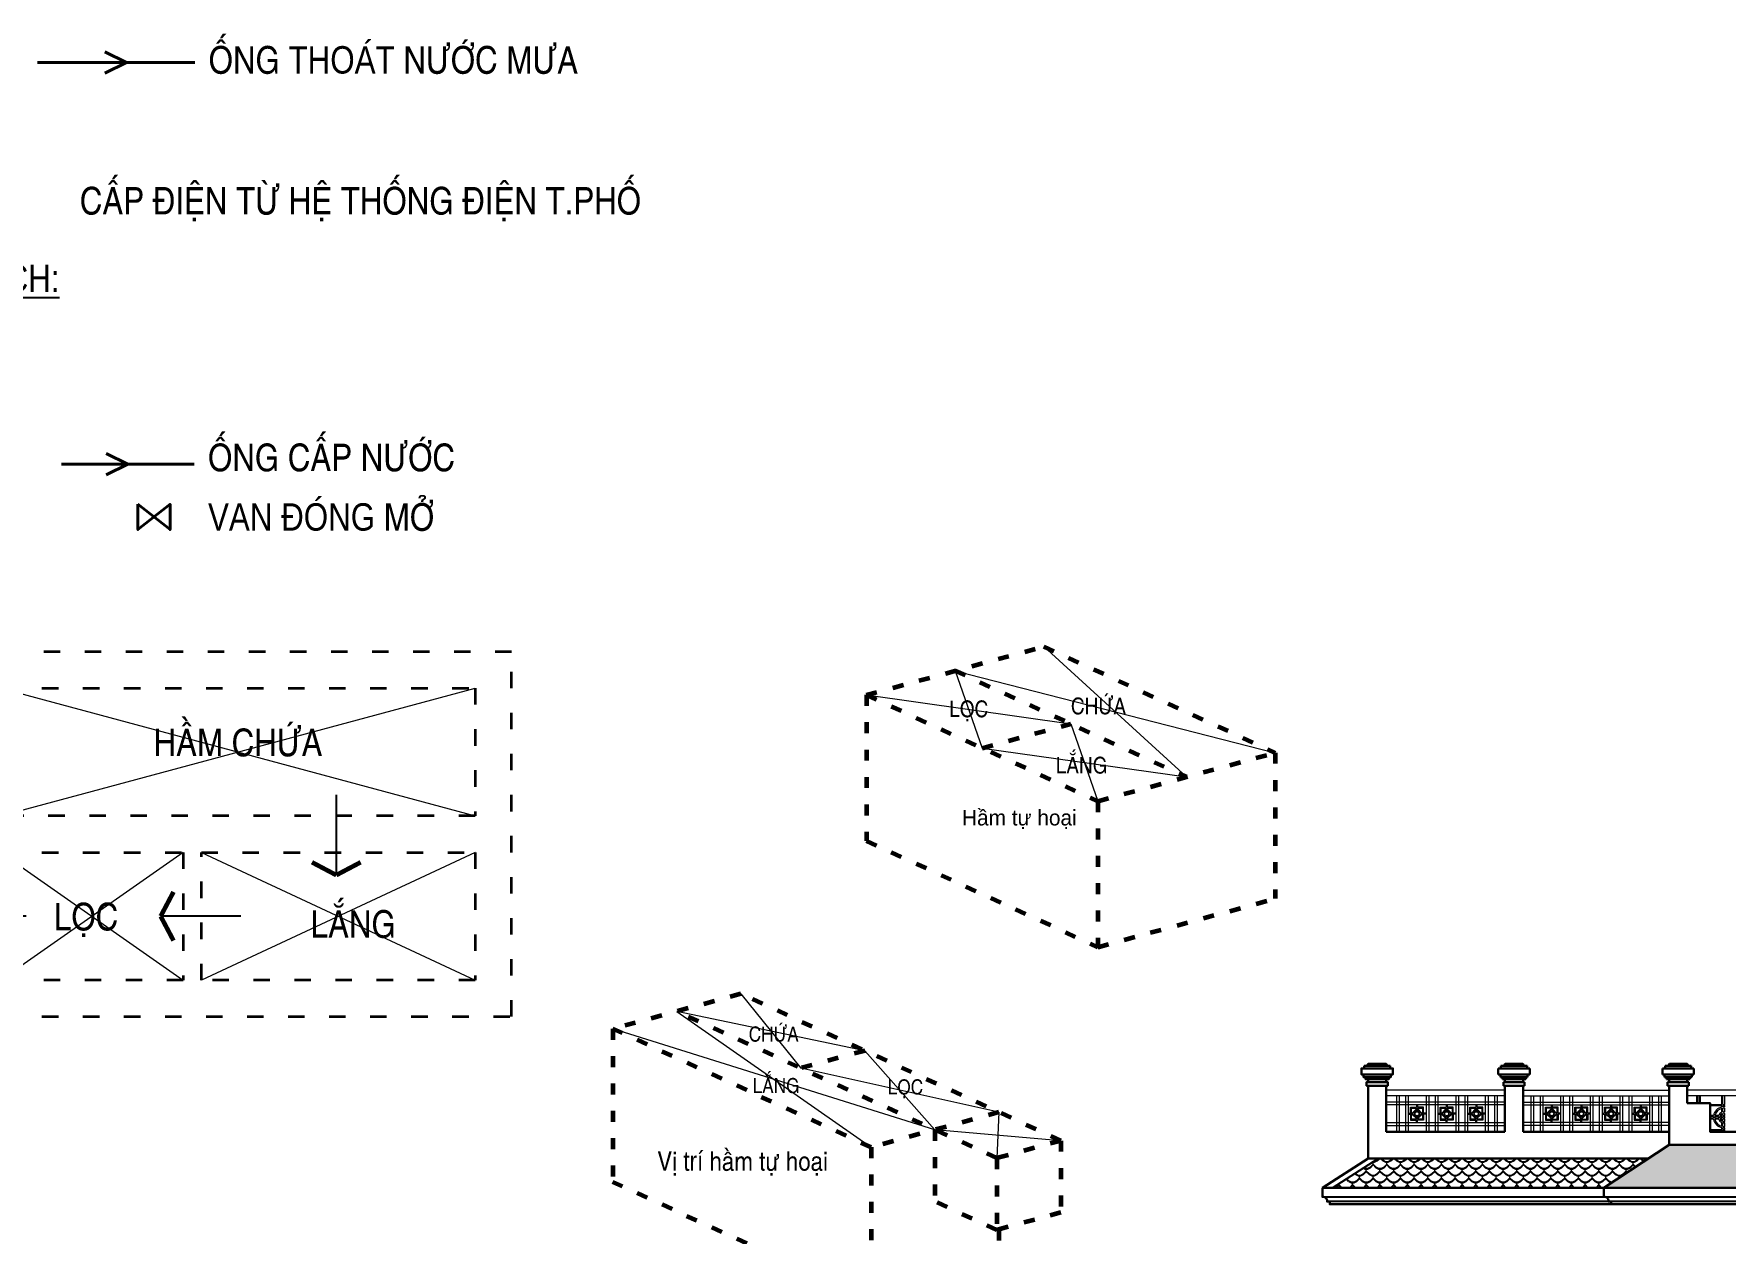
# Model space of a CAD drawing. Header units: millimetres. Extents: x -37049 to 129367, y 25385 to 90033.
# Drawn here: x 49909 to 68455, y 57047 to 70197 of the extents above; entities that cross this region are included whole.
import ezdxf
from ezdxf.enums import TextEntityAlignment as Align

# ---------------------------------------------------------------- set-up
doc = ezdxf.new("R2010")
doc.units = ezdxf.units.MM
doc.header["$MEASUREMENT"] = 0
doc.linetypes.add('ACAD_ISO03W100', pattern=[30, 12, -18])
doc.layers.add('NCHU', color=70, linetype='Continuous')
for name, color, linetype, lineweight in [('Ndnuoc1', 171, 'Continuous', 40), ('NKHUAT1', 54, 'ACAD_ISO03W100', 15), ('NKT1', 1, 'Continuous', 13), ('NMANH1', 45, 'Continuous', 9), ('NMANH3', 25, 'Continuous', 9), ('NNGOI', 20, 'Continuous', 9), ('NSMANH1', 44, 'Continuous', 5), ('NTHAY1', 61, 'Continuous', 25), ('NTHAY2', 51, 'Continuous', 25), ('NTHAY3', 41, 'Continuous', 25), ('NTHAY4', 21, 'Continuous', 25), ('NTHEP', 7, 'Continuous', 20)]:
    doc.layers.add(name, color=color, linetype=linetype, lineweight=lineweight)
doc.styles.add('AVO', font='vhelvcn.ttf')
doc.styles.add('VNI-AVO', font='vavon.ttf', dxfattribs={"height": 180})
pattern_1 = [(360, (4.584, 9.7), (75, 75), [30, -120]), (90, (94.584, 54.7), (-75, 75), [30, -120]), (45, (64.58, 24.7), (8e-12, 150), [42.4263, -63.6396, 42.42645, -63.63968]), (135, (124.58, 24.7), (-150, 8e-12), [42.4263, -63.6396, 42.42645, -63.63968]), (26.56505, (34.584, 9.7), (150, 1e-07), [33.54, -301.8702]), (26.56505, (109.584, 84.7), (150, 1e-07), [33.54, -301.8702]), (333.43495, (124.584, 24.7), (150, -1e-07), [33.54, -301.8702]), (333.43495, (49.584, 99.7), (150, -1e-07), [33.54, -301.8702])]
pattern_2 = [(360, (4.584, -0.3), (75, 75), [30, -120]), (90, (94.584, 44.7), (-75, 75), [30, -120]), (45, (64.58, 14.7), (8e-12, 150), [42.4263, -63.6396, 42.42645, -63.63968]), (135, (124.58, 14.7), (-150, 8e-12), [42.4263, -63.6396, 42.42645, -63.63968]), (26.56505, (34.584, -0.3), (150, 1e-07), [33.54, -301.8702]), (26.56505, (109.584, 74.7), (150, 1e-07), [33.54, -301.8702]), (333.43495, (124.584, 14.7), (150, -1e-07), [33.54, -301.8702]), (333.43495, (49.584, 89.7), (150, -1e-07), [33.54, -301.8702])]

# ---------------------------------------------------------------- blocks, each defined once
blk = doc.blocks.new('A$C116225D8')
at = {"layer": 'NTHAY2', "const_width": 50}
for points in [[(879, 279), (738, 546)], [(879, 279), (738, 12)]]:
    blk.add_lwpolyline(points, dxfattribs=at)
at = {"layer": 'NTHAY2'}
blk.add_lwpolyline([(0, 279), (879, 279)], dxfattribs=at)
blk = doc.blocks.new('A$C52D1488F')
at = {"layer": 'NKHUAT1', "color": 5, "lineweight": 35, "ltscale": 15}
for points in [[(1400, 4000), (1400, 2200), (0, 2200), (0, 0), (7400, 0), (7400, 4000)], [(1800, 3600), (7000, 3600), (7000, 2200), (1800, 2200)], [(400, 1800), (1400, 1800), (1400, 400), (400, 400)], [(1800, 1800), (3800, 1800), (3800, 400), (1800, 400)], [(4000, 1800), (7000, 1800), (7000, 400), (4000, 400)]]:
    blk.add_lwpolyline(points, close=True, dxfattribs=at)
at = {"layer": 'NMANH1'}
for p, q in [((1800, 2200), (7000, 3600)), ((1800, 3600), (7000, 2200)), ((400, 400), (1400, 1800)), ((400, 1800), (1400, 400)), ((3800, 1800), (1800, 400)), ((1800, 1800), (3800, 400)), ((7000, 1800), (4000, 400)), ((4000, 1800), (7000, 400))]:
    blk.add_line(p, q, dxfattribs=at)
at = {"layer": 'NSMANH1'}
for p, rotation in [((5199, 2430), 270), ((2076, 1379), 180), ((4431, 1379), 180)]:
    blk.add_blockref('A$C116225D8', p, dxfattribs=dict(at, rotation=rotation))

msp = doc.modelspace()

# ---------------------------------------------------------------- hatches: boundary and pattern name
at = {"layer": 'NNGOI', "ltscale": 10000}
h = msp.add_hatch(dxfattribs=at)
h.set_pattern_fill('SCALLOP2', color=256, scale=150, style=0, pattern_type=2)
h.set_pattern_definition(pattern_1)
h.paths.add_polyline_path([(64648, 57869.5), (64148.4, 57549.5), (67124.5, 57549.5), (67611.2, 57869.5)])
h = msp.add_hatch(dxfattribs=at)
h.set_pattern_fill('SCALLOP2', color=256, scale=150, style=0, pattern_type=2)
h.set_pattern_definition(pattern_1)
h.paths.add_polyline_path([(67839.3, 58019.5), (67124.5, 57549.5), (71954.2, 57549.5), (71239.4, 58019.5)])
h = msp.add_hatch(dxfattribs=at)
h.set_pattern_fill('SCALLOP2', color=256, scale=150, style=0, pattern_type=2)
h.set_pattern_definition(pattern_2)
h.paths.add_polyline_path([(67839.3, 58009.5), (67124.5, 57539.5), (71954.2, 57539.5), (71239.4, 58009.5)])
h = msp.add_hatch(dxfattribs=at)
h.set_pattern_fill('SCALLOP2', color=256, scale=150, style=0, pattern_type=2)
h.set_pattern_definition(pattern_2)
h.paths.add_polyline_path([(64648, 57859.5), (64148.4, 57539.5), (67124.5, 57539.5), (67611.2, 57859.5)])

# ---------------------------------------------------------------- linework, layer by layer
at = {"layer": 'Ndnuoc1', "ltscale": 2}
msp.add_line((49948, 69883.5), (51675.2, 69883.5), dxfattribs=at)
at = {"layer": 'Ndnuoc1'}
msp.add_line((50210.5, 65479.7), (51667.3, 65479.7), dxfattribs=at)
at = {"layer": 'Ndnuoc1', "ltscale": 2}
for points in [[(50687.4, 69766.3), (50923.7, 69883.5), (50687.4, 70000.7)], [(50702.6, 65362.5), (50938.9, 65479.7), (50702.6, 65596.9)]]:
    msp.add_lwpolyline(points, dxfattribs=at)
at = {"layer": 'Ndnuoc1', "color": 1}
msp.add_lwpolyline([(51051, 65039.3), (51403.7, 64761.7), (51403.7, 65039.3), (51051, 64761.7), (51051, 65039.3)], dxfattribs=at)
at = {"layer": 'NKHUAT1', "color": 5, "lineweight": 60, "ltscale": 10}
for p, q in [((59038.1, 62948.5), (60983, 63479.4)), ((60983, 63479.4), (63520.6, 62315.4)), ((60010.5, 63213.9), (62548.2, 62050)), ((59038.1, 62948.5), (61575.7, 61784.6)), ((59038.1, 62948.5), (59038.1, 61348.6)), ((60306.9, 62366.5), (61279.3, 62632)), ((61575.7, 61784.6), (63520.6, 62315.4)), ((63520.6, 62315.4), (63520.6, 60715.5)), ((61575.7, 61784.6), (61575.7, 60184.7)), ((59038.1, 61348.6), (61575.7, 60184.7)), ((61575.7, 60184.7), (63520.6, 60715.5)), ((57661.8, 59670.6), (56258.8, 59287.7)), ((61170.5, 58061.2), (57661.8, 59670.6)), ((60469, 57869.7), (56960.3, 59479.1)), ((56258.8, 59287.7), (56258.8, 57607.7)), ((59088.8, 57989.6), (56258.8, 59287.7)), ((59019.3, 59047.9), (58317.8, 58856.5)), ((60491.7, 58372.5), (59088.8, 57989.6)), ((59790.2, 58181.1), (59790.2, 57393.4)), ((61170.5, 58061.2), (60469, 57869.7)), ((61170.5, 58061.2), (61170.5, 57273.5)), ((59088.8, 57989.6), (59088.8, 56309.7)), ((60469, 57869.7), (60469, 57082)), ((60469, 57869.7), (60469, 57082)), ((59088.8, 56309.7), (56258.8, 57607.7)), ((60469, 57082), (59790.2, 57393.4)), ((61170.5, 57273.5), (60469, 57082)), ((60469, 57082), (60469, 57082)), ((60491.7, 57088.2), (60491.7, 56692.6))]:
    msp.add_line(p, q, dxfattribs=at)
at = {"layer": 'NMANH3', "ltscale": 100}
for p, q in [((60983, 63479.4), (62548.2, 62050)), ((60010.5, 63213.9), (60306.9, 62366.5)), ((60010.5, 63213.9), (63520.6, 62315.4)), ((59038.1, 62948.5), (61279.3, 62632)), ((61279.3, 62632), (61575.7, 61784.6)), ((60306.9, 62366.5), (62548.2, 62050)), ((57661.8, 59670.6), (58317.8, 58856.5)), ((56960.3, 59479.1), (59088.8, 57989.6)), ((59019.3, 59047.9), (56960.3, 59479.1)), ((59790.2, 58181.1), (56258.8, 59287.7)), ((59019.3, 59047.9), (59790.2, 58181.1)), ((60491.7, 58372.5), (58317.8, 58856.5)), ((60491.7, 58372.5), (60469, 57869.7)), ((61170.5, 58061.2), (59790.2, 58181.1))]:
    msp.add_line(p, q, dxfattribs=at)
at = {"layer": 'NTHAY1', "lineweight": 30, "ltscale": 0.75}
for p, q in [((64538.8, 58664.5), (64538.8, 57864.5)), ((64738.8, 58664.5), (64738.8, 58159.5)), ((64039.2, 57544.5), (64538.8, 57864.5)), ((67611.2, 57864.5), (64538.8, 57864.5)), ((67124.5, 57544.5), (67839.3, 58014.5)), ((75338.8, 57544.5), (64039.2, 57544.5)), ((75238.8, 57364.5), (64139.2, 57364.5))]:
    msp.add_line(p, q, dxfattribs=at)
at = {"layer": 'NTHAY1', "lineweight": 30}
for p, q in [((66039.4, 58664.5), (66039.4, 58159.5)), ((66239.4, 58664.5), (66239.4, 58159.5)), ((67839.3, 58014.5), (67839.3, 58664.5)), ((68039.3, 58664.5), (68039.3, 58474.5)), ((64738.8, 58159.5), (66039.4, 58159.5)), ((67839.3, 58159.5), (66239.4, 58159.5)), ((71239.4, 58014.5), (67839.3, 58014.5))]:
    msp.add_line(p, q, dxfattribs=at)
at = {"layer": 'NTHAY1', "ltscale": 0.75}
msp.add_line((64148.4, 57544.5), (64648, 57864.5), dxfattribs=at)
at = {"layer": 'NTHAY1', "lineweight": 30}
msp.add_lwpolyline([(71039.4, 58474.5), (70789.1, 58474.5), (70789.1, 58159), (70489.1, 58159), (70489.1, 58474.5), (70239.2, 58474.5), (70239.2, 58159.5), (69939.2, 58159.5), (69939.2, 58474.5), (69689.4, 58474.5), (69689.4, 58159.5), (69389.4, 58159.5), (69389.4, 58474.5), (69139.5, 58474.5), (69139.5, 58159.5), (68839.5, 58159.5), (68839.5, 58474.5), (68589.6, 58474.5), (68589.6, 58159.5), (68289.6, 58159.5), (68289.6, 58474.5), (68039.3, 58474.5)], dxfattribs=at)
at = {"layer": 'NTHAY1', "lineweight": 30, "ltscale": 0.75}
for points in [[(64039.2, 57544.5), (64039.2, 57444.5), (64049.2, 57444.5, -0.4142136), (64089.2, 57404.5), (64089.2, 57394.5), (64119.2, 57394.5), (64119.2, 57364.5), (64139.2, 57364.5), (64139.2, 57364.5)], [(67124.5, 57544.5), (67124.5, 57444.5), (67134.5, 57444.5, -0.4142136), (67174.5, 57404.5), (67174.5, 57394.5), (67204.5, 57394.5), (67204.5, 57364.5), (67224.5, 57364.5), (67224.5, 57364.5)]]:
    msp.add_lwpolyline(points, format="xyb", dxfattribs=at)
at = {"layer": 'NTHAY3', "ltscale": 0.75}
for p, q in [((64049.2, 57444.5), (75328.8, 57444.5)), ((75258.8, 57394.5), (64119.2, 57394.5))]:
    msp.add_line(p, q, dxfattribs=at)
at = {"layer": 'NTHAY4', "lineweight": 30}
for p, q in [((64782.4, 58881.7), (64495.3, 58881.7)), ((64495.3, 58853), (64495.3, 58881.7)), ((64541.8, 58904.7), (64524, 58881.7)), ((64638.8, 58904.7), (64541.8, 58904.7)), ((64638.8, 58904.7), (64735.8, 58904.7)), ((64735.8, 58904.7), (64753.6, 58881.7)), ((64782.4, 58853), (64782.4, 58881.7)), ((66139.4, 58853), (65967.2, 58853)), ((65967.2, 58853), (65967.2, 58788.7)), ((66283, 58881.7), (65995.9, 58881.7)), ((65995.9, 58853), (65995.9, 58881.7)), ((66042.4, 58904.7), (66024.6, 58881.7)), ((66139.4, 58904.7), (66042.4, 58904.7)), ((66139.4, 58904.7), (66236.5, 58904.7)), ((66139.4, 58853), (66311.7, 58853)), ((66236.5, 58904.7), (66254.3, 58881.7)), ((66283, 58853), (66283, 58881.7)), ((66311.7, 58853), (66311.7, 58788.7)), ((67939.3, 58853), (67767.1, 58853)), ((67767.1, 58853), (67767.1, 58788.7)), ((68082.9, 58881.7), (67795.8, 58881.7)), ((67795.8, 58853), (67795.8, 58881.7)), ((67842.3, 58904.7), (67824.5, 58881.7)), ((67939.3, 58904.7), (67842.3, 58904.7)), ((67939.3, 58904.7), (68036.4, 58904.7)), ((67939.3, 58853), (68111.6, 58853)), ((68036.4, 58904.7), (68054.2, 58881.7)), ((68082.9, 58853), (68082.9, 58881.7)), ((68111.6, 58853), (68111.6, 58788.7)), ((64490.6, 58788.7), (64638.8, 58788.7, -1682.2)), ((64510.7, 58756.5), (64638.8, 58756.5, -1682.2)), ((64538.8, 58704.8), (64538.8, 58736.5)), ((64538.8, 58704.8), (64538.8, 58736.5)), ((64538.8, 58664.5), (64738.8, 58664.5)), ((64787.1, 58788.7), (64638.8, 58788.7, -1682.2)), ((64766.9, 58756.5), (64638.8, 58756.5, -1682.2)), ((64738.8, 58704.8), (64738.8, 58736.5)), ((64738.8, 58704.8), (64738.8, 58736.5)), ((65967.2, 58788.7), (65991.2, 58788.7)), ((65991.2, 58788.7), (66139.4, 58788.7, -1682.2)), ((65991.2, 58788.7), (65991.2, 58756.5)), ((65991.2, 58756.5), (66011.3, 58756.5)), ((66011.3, 58756.5), (66139.4, 58756.5, -1682.2)), ((66011.3, 58756.5), (66011.3, 58736.5)), ((66011.3, 58736.5), (66139.4, 58736.5)), ((66139.4, 58704.8), (66023.3, 58704.8)), ((66023.3, 58704.8), (66023.3, 58664.5)), ((66023.3, 58664.5), (66039.4, 58664.5)), ((66039.4, 58704.8), (66039.4, 58736.5)), ((66039.4, 58704.8), (66039.4, 58736.5)), ((66039.4, 58664.5), (66239.4, 58664.5)), ((66287.7, 58788.7), (66139.4, 58788.7, -1682.2)), ((66267.6, 58756.5), (66139.4, 58756.5, -1682.2)), ((66267.6, 58736.5), (66139.4, 58736.5)), ((66139.4, 58704.8), (66255.6, 58704.8)), ((66239.4, 58704.8), (66239.4, 58736.5)), ((66239.4, 58704.8), (66239.4, 58736.5)), ((66255.6, 58664.5), (66239.4, 58664.5)), ((66255.6, 58704.8), (66255.6, 58664.5)), ((66287.7, 58756.5), (66267.6, 58756.5)), ((66267.6, 58756.5), (66267.6, 58736.5)), ((66311.7, 58788.7), (66287.7, 58788.7)), ((66287.7, 58788.7), (66287.7, 58756.5)), ((67767.1, 58788.7), (67791.1, 58788.7)), ((67791.1, 58788.7), (67939.3, 58788.7, -1682.2)), ((67791.1, 58788.7), (67791.1, 58756.5)), ((67791.1, 58756.5), (67811.2, 58756.5)), ((67811.2, 58756.5), (67939.3, 58756.5, -1682.2)), ((67811.2, 58756.5), (67811.2, 58736.5)), ((67811.2, 58736.5), (67939.3, 58736.5)), ((67939.3, 58704.8), (67823.2, 58704.8)), ((67823.2, 58704.8), (67823.2, 58664.5)), ((67823.2, 58664.5), (67839.3, 58664.5)), ((67839.3, 58704.8), (67839.3, 58736.5)), ((67839.3, 58704.8), (67839.3, 58736.5)), ((67839.3, 58664.5), (68039.3, 58664.5)), ((68087.6, 58788.7), (67939.3, 58788.7, -1682.2)), ((68067.5, 58756.5), (67939.3, 58756.5, -1682.2)), ((68067.5, 58736.5), (67939.3, 58736.5)), ((67939.3, 58704.8), (68055.5, 58704.8)), ((68039.3, 58704.8), (68039.3, 58736.5)), ((68039.3, 58704.8), (68039.3, 58736.5)), ((68055.5, 58664.5), (68039.3, 58664.5)), ((68055.5, 58704.8), (68055.5, 58664.5)), ((68087.6, 58756.5), (68067.5, 58756.5)), ((68067.5, 58756.5), (68067.5, 58736.5)), ((68111.6, 58788.7), (68087.6, 58788.7)), ((68087.6, 58788.7), (68087.6, 58756.5))]:
    msp.add_line(p, q, dxfattribs=at)
for points in [[(64638.8, 58853), (64466.6, 58853), (64466.6, 58788.7), (64490.6, 58788.7), (64490.6, 58756.5), (64510.7, 58756.5), (64510.7, 58736.5), (64638.8, 58736.5)], [(64638.8, 58853), (64811.1, 58853), (64811.1, 58788.7), (64787.1, 58788.7), (64787.1, 58756.5), (64766.9, 58756.5), (64766.9, 58736.5), (64638.8, 58736.5)], [(64638.8, 58704.8), (64522.7, 58704.8), (64522.7, 58664.5), (64538.8, 58664.5)], [(64638.8, 58704.8), (64754.9, 58704.8), (64754.9, 58664.5), (64738.8, 58664.5)]]:
    msp.add_lwpolyline(points, dxfattribs=at)
at = {"layer": 'NTHEP', "lineweight": 15}
for p, q in [((66039.4, 58614.5), (64738.8, 58614.5)), ((66239.4, 58614.5), (67839.3, 58614.5)), ((69539.4, 58614.5), (68039.3, 58614.5)), ((66039.4, 58554.5), (64738.8, 58554.5)), ((66039.4, 58484.5), (64738.8, 58484.5)), ((66039.4, 58454.5), (64738.8, 58454.5)), ((64849.5, 58554.5), (64849.5, 58159.5)), ((64879.5, 58554.5), (64879.5, 58159.5)), ((64949.5, 58554.5), (64949.5, 58159.5)), ((64979.5, 58554.5), (64979.5, 58159.5)), ((65174.5, 58554.5), (65174.5, 58159.5)), ((65204.5, 58554.5), (65204.5, 58159.5)), ((65274.5, 58554.5), (65274.5, 58159.5)), ((65304.5, 58554.5), (65304.5, 58159.5)), ((65499.5, 58554.5), (65499.5, 58159.5)), ((65529.5, 58554.5), (65529.5, 58159.5)), ((65599.5, 58554.5), (65599.5, 58159.5)), ((65629.5, 58554.5), (65629.5, 58159.5)), ((65824.5, 58554.5), (65824.5, 58159.5)), ((65854.5, 58554.5), (65854.5, 58159.5)), ((65924.5, 58554.5), (65924.5, 58159.5)), ((65954.5, 58554.5), (65954.5, 58159.5)), ((66239.4, 58554.5), (67839.3, 58554.5)), ((66239.4, 58484.5), (67839.3, 58484.5)), ((66239.4, 58454.5), (67839.3, 58454.5)), ((66324.4, 58554.5), (66324.4, 58159.5)), ((66354.4, 58554.5), (66354.4, 58159.5)), ((66424.4, 58554.5), (66424.4, 58159.5)), ((66454.4, 58554.5), (66454.4, 58159.5)), ((66649.4, 58554.5), (66649.4, 58159.5)), ((66679.4, 58554.5), (66679.4, 58159.5)), ((66749.4, 58554.5), (66749.4, 58159.5)), ((66779.4, 58554.5), (66779.4, 58159.5)), ((66974.4, 58554.5), (66974.4, 58159.5)), ((67004.4, 58554.5), (67004.4, 58159.5)), ((67074.4, 58554.5), (67074.4, 58159.5)), ((67104.4, 58554.5), (67104.4, 58159.5)), ((67299.4, 58554.5), (67299.4, 58159.5)), ((67329.4, 58554.5), (67329.4, 58159.5)), ((67399.4, 58554.5), (67399.4, 58159.5)), ((67429.4, 58554.5), (67429.4, 58159.5)), ((67624.4, 58554.5), (67624.4, 58159.5)), ((67654.4, 58554.5), (67654.4, 58159.5)), ((67724.4, 58554.5), (67724.4, 58159.5)), ((67754.4, 58554.5), (67754.4, 58159.5)), ((69539.4, 58554.5), (68039.3, 58554.5)), ((68144.6, 58474.5), (68144.6, 58554.5)), ((68154.6, 58474.5), (68154.6, 58554.5)), ((68174.6, 58474.5), (68174.6, 58554.5)), ((68184.6, 58474.5), (68184.6, 58554.5)), ((68289.6, 58458.2), (68419.6, 58458.2)), ((68289.6, 58448.2), (68419.6, 58448.2)), ((68419.6, 58458.2), (68419.6, 58554.5)), ((68419.6, 58429.8), (68419.6, 58448.2)), ((68429.6, 58458.2), (68429.6, 58554.5)), ((68429.6, 58458.2), (68449.6, 58458.2)), ((68429.6, 58448.2), (68449.6, 58448.2)), ((68429.6, 58431.1), (68429.6, 58448.2)), ((68449.6, 58458.2), (68449.6, 58554.5)), ((68449.6, 58431.1), (68449.6, 58448.2)), ((64738.8, 58259.5), (66039.4, 58259.5)), ((67839.3, 58259.5), (66239.4, 58259.5)), ((68326.8, 58337), (68289.6, 58337)), ((68325.5, 58327), (68289.6, 58327)), ((68325.5, 58307), (68289.6, 58307)), ((68326.8, 58297), (68289.6, 58297)), ((68380.7, 58327), (68340.5, 58327)), ((68380.7, 58307), (68340.5, 58307)), ((68383.3, 58337), (68342.1, 58337)), ((68383.3, 58297), (68342.1, 58297)), ((68419.6, 58327), (68396, 58327)), ((68419.6, 58307), (68396, 58307)), ((68419.6, 58337), (68399.6, 58337)), ((68419.6, 58297), (68399.6, 58297)), ((68419.6, 58373.3), (68419.6, 58414.5)), ((68419.6, 58337), (68419.6, 58357)), ((68419.6, 58307), (68419.6, 58327)), ((68419.6, 58277), (68419.6, 58297)), ((68419.6, 58219.5), (68419.6, 58260.7)), ((68429.6, 58375.9), (68429.6, 58416.1)), ((68429.6, 58337), (68429.6, 58360.6)), ((68449.6, 58337), (68429.6, 58337)), ((68449.6, 58327), (68429.6, 58327)), ((68429.6, 58307), (68429.6, 58327)), ((68449.6, 58307), (68429.6, 58307)), ((68449.6, 58297), (68429.6, 58297)), ((68429.6, 58273.4), (68429.6, 58297)), ((68429.6, 58218), (68429.6, 58258.1)), ((68449.6, 58375.9), (68449.6, 58416.1)), ((68449.6, 58337), (68449.6, 58360.6)), ((68449.6, 58307), (68449.6, 58327)), ((68449.6, 58273.4), (68449.6, 58297)), ((68449.6, 58218), (68449.6, 58258.1)), ((64738.8, 58229.5), (66039.4, 58229.5)), ((67839.3, 58229.5), (66239.4, 58229.5)), ((68289.6, 58185.8), (68419.6, 58185.8)), ((68289.6, 58175.8), (68419.6, 58175.8)), ((68419.6, 58185.8), (68419.6, 58204.2)), ((68419.6, 58159.5), (68419.6, 58175.8)), ((68429.6, 58185.8), (68429.6, 58202.9)), ((68429.6, 58185.8), (68449.6, 58185.8)), ((68429.6, 58159.5), (68429.6, 58175.8)), ((68429.6, 58175.8), (68449.6, 58175.8)), ((68449.6, 58185.8), (68449.6, 58202.9)), ((68449.6, 58159.5), (68449.6, 58175.8))]:
    msp.add_line(p, q, dxfattribs=at)
at = {"layer": 'NTHEP'}
for p, q in [((65070.4, 58454.5), (65070.4, 58427.8)), ((65080.5, 58454.5), (65080.5, 58427.8)), ((65395.4, 58454.5), (65395.4, 58427.8)), ((65405.5, 58454.5), (65405.5, 58427.8)), ((65720.4, 58454.5), (65720.4, 58427.8)), ((65730.5, 58454.5), (65730.5, 58427.8)), ((66548.4, 58454.5), (66548.4, 58427.8)), ((66558.5, 58454.5), (66558.5, 58427.8)), ((66873.4, 58454.5), (66873.4, 58427.8)), ((66883.5, 58454.5), (66883.5, 58427.8)), ((67198.4, 58454.5), (67198.4, 58427.8)), ((67208.5, 58454.5), (67208.5, 58427.8)), ((67523.4, 58454.5), (67523.4, 58427.8)), ((67533.5, 58454.5), (67533.5, 58427.8)), ((64979.5, 58362.1), (65004.7, 58362.1)), ((64979.5, 58352), (65004.7, 58352)), ((65048.1, 58380.1), (65053.2, 58375)), ((65048.1, 58333.9), (65053.2, 58339)), ((65052.3, 58384.4), (65057.5, 58379.3)), ((65052.3, 58329.6), (65057.5, 58334.8)), ((65070.4, 58259.5), (65070.4, 58286.3)), ((65080.5, 58259.5), (65080.5, 58286.3)), ((65098.6, 58384.4), (65093.4, 58379.3)), ((65098.6, 58329.6), (65093.4, 58334.8)), ((65102.9, 58380.1), (65097.7, 58375)), ((65102.9, 58333.9), (65097.7, 58339)), ((65174.5, 58362.1), (65146.2, 58362.1)), ((65174.5, 58352), (65146.2, 58352)), ((65304.5, 58362.1), (65329.7, 58362.1)), ((65304.5, 58352), (65329.7, 58352)), ((65373.1, 58380.1), (65378.2, 58375)), ((65373.1, 58333.9), (65378.2, 58339)), ((65377.3, 58384.4), (65382.5, 58379.3)), ((65377.3, 58329.6), (65382.5, 58334.8)), ((65395.4, 58259.5), (65395.4, 58286.3)), ((65405.5, 58259.5), (65405.5, 58286.3)), ((65423.6, 58384.4), (65418.4, 58379.3)), ((65423.6, 58329.6), (65418.4, 58334.8)), ((65427.9, 58380.1), (65422.7, 58375)), ((65427.9, 58333.9), (65422.7, 58339)), ((65499.5, 58362.1), (65471.2, 58362.1)), ((65499.5, 58352), (65471.2, 58352)), ((65629.5, 58362.1), (65654.7, 58362.1)), ((65629.5, 58352), (65654.7, 58352)), ((65698.1, 58380.1), (65703.2, 58375)), ((65698.1, 58333.9), (65703.2, 58339)), ((65702.3, 58384.4), (65707.5, 58379.3)), ((65702.3, 58329.6), (65707.5, 58334.8)), ((65720.4, 58259.5), (65720.4, 58286.3)), ((65730.5, 58259.5), (65730.5, 58286.3)), ((65748.6, 58384.4), (65743.4, 58379.3)), ((65748.6, 58329.6), (65743.4, 58334.8)), ((65752.9, 58380.1), (65747.7, 58375)), ((65752.9, 58333.9), (65747.7, 58339)), ((65824.5, 58362.1), (65796.2, 58362.1)), ((65824.5, 58352), (65796.2, 58352)), ((66454.4, 58362.1), (66482.7, 58362.1)), ((66454.4, 58352), (66482.7, 58352)), ((66526, 58380.1), (66531.2, 58375)), ((66526, 58333.9), (66531.2, 58339)), ((66530.3, 58384.4), (66535.4, 58379.3)), ((66530.3, 58329.6), (66535.4, 58334.8)), ((66548.4, 58259.5), (66548.4, 58286.3)), ((66558.5, 58259.5), (66558.5, 58286.3)), ((66576.5, 58384.4), (66571.4, 58379.3)), ((66576.5, 58329.6), (66571.4, 58334.8)), ((66580.8, 58380.1), (66575.7, 58375)), ((66580.8, 58333.9), (66575.7, 58339)), ((66649.4, 58362.1), (66624.2, 58362.1)), ((66649.4, 58352), (66624.2, 58352)), ((66779.4, 58362.1), (66807.7, 58362.1)), ((66779.4, 58352), (66807.7, 58352)), ((66851, 58380.1), (66856.2, 58375)), ((66851, 58333.9), (66856.2, 58339)), ((66855.3, 58384.4), (66860.4, 58379.3)), ((66855.3, 58329.6), (66860.4, 58334.8)), ((66873.4, 58259.5), (66873.4, 58286.3)), ((66883.5, 58259.5), (66883.5, 58286.3)), ((66901.5, 58384.4), (66896.4, 58379.3)), ((66901.5, 58329.6), (66896.4, 58334.8)), ((66905.8, 58380.1), (66900.7, 58375)), ((66905.8, 58333.9), (66900.7, 58339)), ((66974.4, 58362.1), (66949.2, 58362.1)), ((66974.4, 58352), (66949.2, 58352)), ((67104.4, 58362.1), (67132.7, 58362.1)), ((67104.4, 58352), (67132.7, 58352)), ((67176, 58380.1), (67181.2, 58375)), ((67176, 58333.9), (67181.2, 58339)), ((67180.3, 58384.4), (67185.4, 58379.3)), ((67180.3, 58329.6), (67185.4, 58334.8)), ((67198.4, 58259.5), (67198.4, 58286.3)), ((67208.5, 58259.5), (67208.5, 58286.3)), ((67226.5, 58384.4), (67221.4, 58379.3)), ((67226.5, 58329.6), (67221.4, 58334.8)), ((67230.8, 58380.1), (67225.7, 58375)), ((67230.8, 58333.9), (67225.7, 58339)), ((67299.4, 58362.1), (67274.2, 58362.1)), ((67299.4, 58352), (67274.2, 58352)), ((67429.4, 58362.1), (67457.7, 58362.1)), ((67429.4, 58352), (67457.7, 58352)), ((67501, 58380.1), (67506.2, 58375)), ((67501, 58333.9), (67506.2, 58339)), ((67505.3, 58384.4), (67510.4, 58379.3)), ((67505.3, 58329.6), (67510.4, 58334.8)), ((67523.4, 58259.5), (67523.4, 58286.3)), ((67533.5, 58259.5), (67533.5, 58286.3)), ((67551.5, 58384.4), (67546.4, 58379.3)), ((67551.5, 58329.6), (67546.4, 58334.8)), ((67555.8, 58380.1), (67550.7, 58375)), ((67555.8, 58333.9), (67550.7, 58339)), ((67624.4, 58362.1), (67599.2, 58362.1)), ((67624.4, 58352), (67599.2, 58352))]:
    msp.add_line(p, q, dxfattribs=at)
for points in [[(65004.7, 58362.1), (65004.7, 58427.8), (65070.4, 58427.8)], [(65146.2, 58362.1), (65146.2, 58427.8), (65080.5, 58427.8)], [(65329.7, 58362.1), (65329.7, 58427.8), (65395.4, 58427.8)], [(65471.2, 58362.1), (65471.2, 58427.8), (65405.5, 58427.8)], [(65654.7, 58362.1), (65654.7, 58427.8), (65720.4, 58427.8)], [(65796.2, 58362.1), (65796.2, 58427.8), (65730.5, 58427.8)], [(66482.7, 58362.1), (66482.7, 58427.8), (66548.4, 58427.8)], [(66624.2, 58362.1), (66624.2, 58427.8), (66558.5, 58427.8)], [(66807.7, 58362.1), (66807.7, 58427.8), (66873.4, 58427.8)], [(66949.2, 58362.1), (66949.2, 58427.8), (66883.5, 58427.8)], [(67132.7, 58362.1), (67132.7, 58427.8), (67198.4, 58427.8)], [(67274.2, 58362.1), (67274.2, 58427.8), (67208.5, 58427.8)], [(67457.7, 58362.1), (67457.7, 58427.8), (67523.4, 58427.8)], [(67599.2, 58362.1), (67599.2, 58427.8), (67533.5, 58427.8)], [(65004.7, 58352), (65004.7, 58286.3), (65070.4, 58286.3)], [(65048.1, 58333.9), (65024.9, 58357), (65048.1, 58380.1)], [(65052.3, 58384.4), (65075.5, 58407.6), (65098.6, 58384.4)], [(65102.9, 58380.1), (65126, 58357), (65075.5, 58306.5), (65052.3, 58329.6)], [(65146.2, 58352), (65146.2, 58286.3), (65080.5, 58286.3)], [(65329.7, 58352), (65329.7, 58286.3), (65395.4, 58286.3)], [(65373.1, 58333.9), (65349.9, 58357), (65373.1, 58380.1)], [(65377.3, 58384.4), (65400.5, 58407.6), (65423.6, 58384.4)], [(65427.9, 58380.1), (65451, 58357), (65400.5, 58306.5), (65377.3, 58329.6)], [(65471.2, 58352), (65471.2, 58286.3), (65405.5, 58286.3)], [(65654.7, 58352), (65654.7, 58286.3), (65720.4, 58286.3)], [(65698.1, 58333.9), (65674.9, 58357), (65698.1, 58380.1)], [(65702.3, 58384.4), (65725.5, 58407.6), (65748.6, 58384.4)], [(65752.9, 58380.1), (65776, 58357), (65725.5, 58306.5), (65702.3, 58329.6)], [(65796.2, 58352), (65796.2, 58286.3), (65730.5, 58286.3)], [(66482.7, 58352), (66482.7, 58286.3), (66548.4, 58286.3)], [(66526, 58380.1), (66502.9, 58357), (66553.4, 58306.5), (66576.5, 58329.6)], [(66576.5, 58384.4), (66553.4, 58407.6), (66530.3, 58384.4)], [(66624.2, 58352), (66624.2, 58286.3), (66558.5, 58286.3)], [(66580.8, 58333.9), (66603.9, 58357), (66580.8, 58380.1)], [(66807.7, 58352), (66807.7, 58286.3), (66873.4, 58286.3)], [(66851, 58380.1), (66827.9, 58357), (66878.4, 58306.5), (66901.5, 58329.6)], [(66901.5, 58384.4), (66878.4, 58407.6), (66855.3, 58384.4)], [(66949.2, 58352), (66949.2, 58286.3), (66883.5, 58286.3)], [(66905.8, 58333.9), (66928.9, 58357), (66905.8, 58380.1)], [(67132.7, 58352), (67132.7, 58286.3), (67198.4, 58286.3)], [(67176, 58380.1), (67152.9, 58357), (67203.4, 58306.5), (67226.5, 58329.6)], [(67226.5, 58384.4), (67203.4, 58407.6), (67180.3, 58384.4)], [(67274.2, 58352), (67274.2, 58286.3), (67208.5, 58286.3)], [(67230.8, 58333.9), (67253.9, 58357), (67230.8, 58380.1)], [(67457.7, 58352), (67457.7, 58286.3), (67523.4, 58286.3)], [(67501, 58380.1), (67477.9, 58357), (67528.4, 58306.5), (67551.5, 58329.6)], [(67551.5, 58384.4), (67528.4, 58407.6), (67505.3, 58384.4)], [(67599.2, 58352), (67599.2, 58286.3), (67533.5, 58286.3)], [(67555.8, 58333.9), (67578.9, 58357), (67555.8, 58380.1)]]:
    msp.add_lwpolyline(points, dxfattribs=at)
for points in [[(65136.1, 58417.7), (65136.1, 58296.4), (65014.8, 58296.4), (65014.8, 58417.7)], [(65075.5, 58296.4), (65014.8, 58357), (65075.5, 58417.7), (65136.1, 58357)], [(65461.1, 58417.7), (65461.1, 58296.4), (65339.8, 58296.4), (65339.8, 58417.7)], [(65400.5, 58296.4), (65339.8, 58357), (65400.5, 58417.7), (65461.1, 58357)], [(65786.1, 58417.7), (65786.1, 58296.4), (65664.8, 58296.4), (65664.8, 58417.7)], [(65725.5, 58296.4), (65664.8, 58357), (65725.5, 58417.7), (65786.1, 58357)], [(66492.8, 58417.7), (66492.8, 58296.4), (66614.1, 58296.4), (66614.1, 58417.7)], [(66553.4, 58296.4), (66614.1, 58357), (66553.4, 58417.7), (66492.8, 58357)], [(66817.8, 58417.7), (66817.8, 58296.4), (66939.1, 58296.4), (66939.1, 58417.7)], [(66878.4, 58296.4), (66939.1, 58357), (66878.4, 58417.7), (66817.8, 58357)], [(67142.8, 58417.7), (67142.8, 58296.4), (67264.1, 58296.4), (67264.1, 58417.7)], [(67203.4, 58296.4), (67264.1, 58357), (67203.4, 58417.7), (67142.8, 58357)], [(67467.8, 58417.7), (67467.8, 58296.4), (67589.1, 58296.4), (67589.1, 58417.7)], [(67528.4, 58296.4), (67589.1, 58357), (67528.4, 58417.7), (67467.8, 58357)]]:
    msp.add_lwpolyline(points, close=True, dxfattribs=at)
for centre in [(65075.5, 58357), (65400.5, 58357), (65725.5, 58357), (66553.4, 58357), (66878.4, 58357), (67203.4, 58357), (67528.4, 58357)]:
    msp.add_circle(centre, 21.5, dxfattribs=at)
at = {"layer": 'NTHEP', "lineweight": 15}
for radius, start, end in [(114.5, 100.05539, 169.94461), (114.5, 84.9917, 95.0083), (114.5, 174.9917, 185.0083), (114.5, 190.05539, 259.94461), (99.5, 174.23465, 185.76535), (99.5, 101.59013, 168.40987), (99.5, 191.59013, 258.40987), (59.7, 170.36172, 189.63828), (59.7, 109.56371, 160.43629), (59.7, 199.56371, 250.43629), (44.7, 167.0808, 192.9192), (44.7, 116.56119, 153.43881), (44.7, 206.56119, 243.43881), (99.5, 84.23465, 95.76535), (59.7, 80.36172, 99.63828), (44.7, 77.0808, 102.9192), (44.7, 257.0808, 282.9192), (59.7, 260.36172, 279.63828), (99.5, 264.23465, 275.76535), (114.5, 264.9917, 275.0083)]:
    msp.add_arc((68439.6, 58317), radius, start, end, dxfattribs=at)
at = {"layer": 'NTHEP'}
for centre, start, end in [((65075.5, 58357), 141.08456, 218.91544), ((65075.5, 58357), 51.08456, 128.91544), ((65075.5, 58357), 231.08456, 308.91544), ((65075.5, 58357), 321.08456, 38.91544), ((65400.5, 58357), 141.08456, 218.91544), ((65400.5, 58357), 51.08456, 128.91544), ((65400.5, 58357), 231.08456, 308.91544), ((65400.5, 58357), 321.08456, 38.91544), ((65725.5, 58357), 141.08456, 218.91544), ((65725.5, 58357), 51.08456, 128.91544), ((65725.5, 58357), 231.08456, 308.91544), ((65725.5, 58357), 321.08456, 38.91544), ((66553.4, 58357), 141.08456, 218.91544), ((66553.4, 58357), 51.08456, 128.91544), ((66553.4, 58357), 231.08456, 308.91544), ((66553.4, 58357), 321.08456, 38.91544), ((66878.4, 58357), 141.08456, 218.91544), ((66878.4, 58357), 51.08456, 128.91544), ((66878.4, 58357), 231.08456, 308.91544), ((66878.4, 58357), 321.08456, 38.91544), ((67203.4, 58357), 141.08456, 218.91544), ((67203.4, 58357), 51.08456, 128.91544), ((67203.4, 58357), 231.08456, 308.91544), ((67203.4, 58357), 321.08456, 38.91544), ((67528.4, 58357), 141.08456, 218.91544), ((67528.4, 58357), 51.08456, 128.91544), ((67528.4, 58357), 231.08456, 308.91544), ((67528.4, 58357), 321.08456, 38.91544)]:
    msp.add_arc(centre, 28.6, start, end, dxfattribs=at)

# ---------------------------------------------------------------- block references
at = {"layer": 'NKT1'}
msp.add_blockref('A$C52D1488F', (47747.6, 59422.1), dxfattribs=at)

# ---------------------------------------------------------------- texts
at = {"layer": 'NCHU', "ltscale": 0.75, "style": 'AVO'}
for s, p in [('OÁNG THOAÙT NÖÔÙC MÖA', (51825.9, 69762)), ('CAÁP ÑIEÄN TÖØ HEÄ THOÁNG ÑIEÄN T.PHOÁ', (50413.5, 68217.8)), ('%%uCHUÙ THÍCH:', (48206.7, 67366.9)), ('OÁNG CAÁP NÖÔÙC', (51818.8, 65403.1)), ('VAN ÑOÙNG MÔÛ', (51818.8, 64750.1))]:
    msp.add_text(s, height=300, dxfattribs=at).set_placement(p)
at = {"layer": 'NCHU', "ltscale": 0.75}
for s, height, style, p in [('LOÏC', 182.25, 'AVO', (60160.4, 62775.8)), ('CHÖÙA', 182.25, 'AVO', (61583.1, 62848.5)), ('LAÉNG', 182.25, 'AVO', (61397.8, 62218.1)), ('Haàm töï hoaïi', 170.859, 'VNI-AVO', (60715.3, 61594.1)), ('CHÖÙA', 165.08, 'AVO', (58021.8, 59249.4)), ('LAÉNG', 165.08, 'AVO', (58047.7, 58701.4)), ('LOÏC', 165.08, 'AVO', (59466.6, 58632.9)), ('Vò trí haàm töï hoaïi', 214.286, 'AVO', (57681.2, 57831.1))]:
    msp.add_text(s, height=height, dxfattribs=dict(at, style=style)).set_placement(p, align=Align.MIDDLE)
at = {"layer": 'NCHU', "ltscale": 0.75, "char_height": 300, "attachment_point": 5, "style": 'AVO'}
for s, insert in [('HAÀM CHÖÙA  ', (52147.7, 62423.9)), ('LOÏC', (50482.5, 60481.1)), ('LAÉNG ', (53411.4, 60433.7))]:
    msp.add_mtext(s, dxfattribs=dict(at, insert=insert))

doc.saveas('drawing.dxf')
